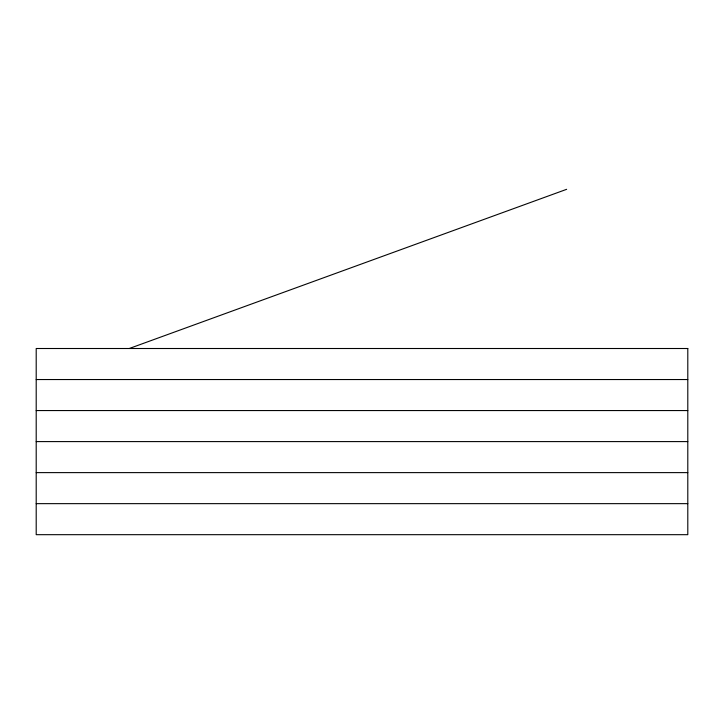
<?xml version="1.0" encoding="UTF-8"?>
<svg xmlns="http://www.w3.org/2000/svg" width="724" height="724" viewBox="0 0 724 724"><rect width="100%" height="100%" fill="white"/><g stroke="black" fill="none" stroke-linecap="round" stroke-linejoin="round"><path stroke-width="1.09" d="M129.288 348.506L566.648 189.317M36.2 379.539L687.8 379.539M36.2 410.562L687.8 410.562M36.2 441.595L687.8 441.595M36.2 472.618L687.8 472.618M36.2 503.651L687.8 503.651M687.8 348.506L36.2 348.506L36.2 534.683L687.8 534.683L687.8 348.506"/></g></svg>
